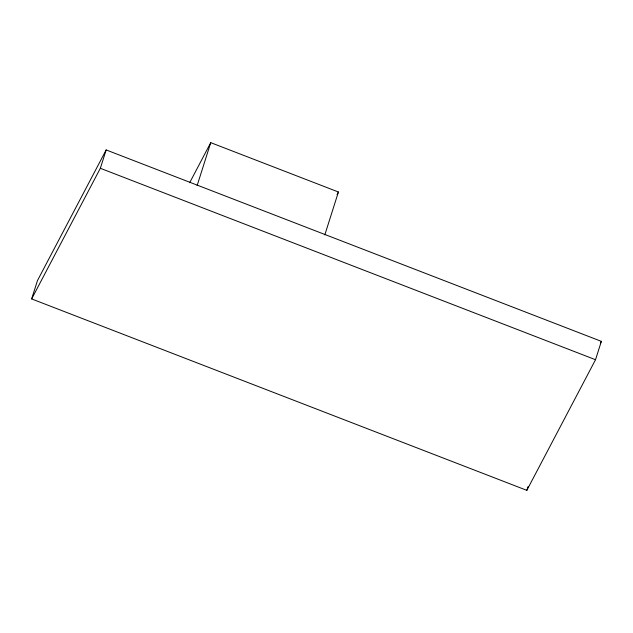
<?xml version="1.0" encoding="UTF-8"?>
<svg xmlns="http://www.w3.org/2000/svg" width="633" height="633" viewBox="0 0 633 633"><rect width="100%" height="100%" fill="white"/><g stroke="black" fill="none" stroke-linecap="round" stroke-linejoin="round"><path stroke-width="0.95" d="M31.65 298.926L37.474 280.561L106.17 149.934L601.35 341.353L595.526 359.718L526.83 490.346L31.65 298.926L100.346 168.291L106.17 149.934M197.124 185.596L210.749 142.654L338.418 192.005L324.792 234.954M526.83 490.346L527.993 486.674M189.686 182.708L210.749 142.654M337.041 194.616L338.418 192.005M600.432 343.094L601.35 341.353M100.346 168.291L595.526 359.718"/></g></svg>
